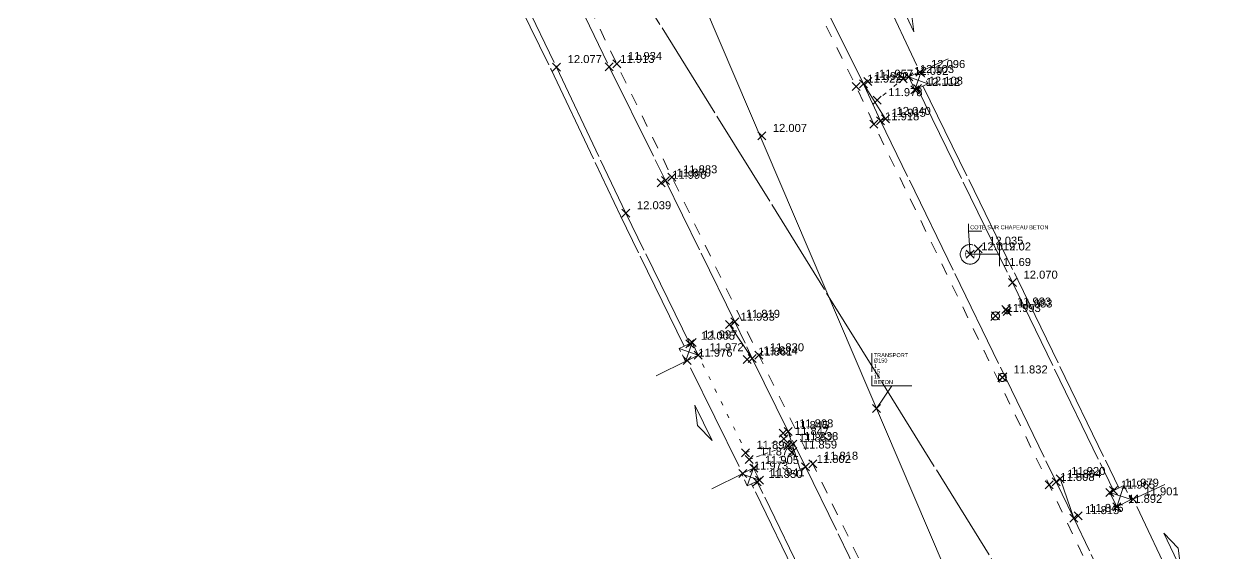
# Model space of a CAD drawing. Header units: metres. Extents: x 1224602 to 1224842, y 7187490 to 7187733.
# Drawn here: x 1224808.73 to 1224838.6, y 7187652.39 to 7187665.61 of the extents above; entities that cross this region are included whole.
import ezdxf
from ezdxf.enums import TextEntityAlignment as Align

# ---------------------------------------------------------------- set-up
doc = ezdxf.new("R2010")
doc.units = ezdxf.units.M
doc.header["$PDMODE"] = 3
doc.header["$PDSIZE"] = 0.1
for name, pattern in [('LL_0822', [2.5, 2.5, 0]), ('LL_0824', [0.35, 0.1, -0.25]), ('LL_0827', [0.2, 0.1, -0.1]), ('LL_0829', [0.6, 0.3, -0.3]), ('SL_1146', [2.5, 2.5, 0]), ('Socle_Continu', [2.5, 2.5, 0]), ('YL_2901', [2.5, 2.5, 0])]:
    doc.linetypes.add(name, pattern=pattern)
for name, color, linetype, lineweight in [('CLOTU_SCS', 212, 'Socle_Continu', 13), ('EAUPO_SCS', 140, 'Socle_Continu', 13), ('INDET_SCS', 7, 'Socle_Continu', 13), ('SIGTA_SCI', 7, 'Socle_Continu', 13), ('SIGTO_SCI', 255, 'Socle_Continu', 13), ('VOIRI_SCS', 7, 'Socle_Continu', 13)]:
    doc.layers.add(name, color=color, linetype=linetype, lineweight=lineweight)
for name, color, linetype, lineweight, true_color in [('EAUUS_PSI', 7, 'Socle_Continu', 13, 0x7f3f00), ('EAUUS_SCI', 7, 'Socle_Continu', 13, 0x7f3f00), ('EAUUS_SCS', 7, 'Socle_Continu', 13, 0x7f3f00), ('EAUUS_SCT', 7, 'Socle_Continu', 13, 0x7f3f00), ('SIGTS_PSS', 7, 'Socle_Continu', 13, 0x9966cc)]:
    doc.layers.add(name, color=color, linetype=linetype, lineweight=lineweight, true_color=true_color)
doc.styles.add('Reseaux', font='arial.ttf')
doc.styles.get("Standard").update_dxf_attribs({"font": 'arial.ttf'})
doc.linetypes.add('CL_0181', pattern='A,3,-0.15,0.4,-0.381,["eu",Standard,S=0.254,R=0,X=-0.2,Y=-0.1],-0.381,0.4,-0.15', length=4.862)

# ---------------------------------------------------------------- blocks, each defined once
blk = doc.blocks.new('YP_1521')
at = {"layer": 'SIGTO_SCI', "color": 7, "linetype": 'Socle_Continu'}
blk.add_point((0, 0), dxfattribs=at)
at = {"layer": 'SIGTA_SCI', "linetype": 'Socle_Continu'}
blk.add_attdef('ALT', (0.278, 0.099), '', height=0.2, dxfattribs=at)
at = {"layer": 'SIGTA_SCI', "linetype": 'Socle_Continu', "flags": 9}
blk.add_attdef('CALQUE_ALT', (1.69, -1.18), '', height=0.2, dxfattribs=at)
at = {"layer": 'SIGTO_SCI', "linetype": 'Socle_Continu', "flags": 9}
for tag, p in [('ID', (1.69, 0.105)), ('NATURE', (1.69, -0.216)), ('FAMILLE', (1.69, -0.538)), ('CALQUE', (1.69, -0.859)), ('PCRS', (1.69, -1.823))]:
    blk.add_attdef(tag, p, '', height=0.2, dxfattribs=at)
blk = doc.blocks.new('LP_0842')
at = {"layer": 'VOIRI_SCS', "linetype": 'Socle_Continu', "flags": 128}
blk.add_lwpolyline([(1, 0), (1, 0.5), (0, 0)], dxfattribs=at)
at = {"layer": 'VOIRI_SCS', "linetype": 'Socle_Continu', "flags": 9}
for tag, p in [('ID', (1.488, 0.614)), ('NATURE', (1.488, 0.292)), ('FAMILLE', (1.488, -0.029)), ('CALQUE', (1.488, -0.35)), ('PCRS', (1.488, -0.672))]:
    blk.add_attdef(tag, p, '', height=0.2, dxfattribs=at)
blk = doc.blocks.new('CP_0162')
at = {"layer": 'EAUUS_SCS', "linetype": 'Socle_Continu', "const_width": 0.025, "flags": 128}
for points in [[(-0.063, -0.111), (-0.174, -0.111, -0.405328), (-0.241, -0.045), (-0.241, 0.067, -0.999132), (-0.063, 0.067), (-0.063, 0.022), (-0.218, 0.022)], [(0.048, 0.155), (0.048, -0.034, 0.410802), (0.125, -0.111), (0.225, -0.111), (0.225, 0.155)]]:
    blk.add_lwpolyline(points, format="xyb", dxfattribs=at)
at = {"layer": 'EAUUS_SCS', "linetype": 'Socle_Continu'}
blk.add_circle((0, 0), 0.5, dxfattribs=at)
at = {"layer": 'EAUUS_SCS', "linetype": 'Socle_Continu', "flags": 9}
for tag, p in [('ID', (0.918, 0.522)), ('NATURE', (0.918, 0.2)), ('FAMILLE', (0.918, -0.121)), ('CALQUE', (0.918, -0.442)), ('PCRS', (0.918, -0.763))]:
    blk.add_attdef(tag, p, '', height=0.2, dxfattribs=at)
blk = doc.blocks.new('AP_0001')
at = {"layer": 'EAUPO_SCS', "linetype": 'Socle_Continu'}
blk.add_line((0.113, 0.113), (-0.113, -0.113), dxfattribs=at)
blk.add_circle((0, 0), 0.1, dxfattribs=at)
at = {"layer": 'EAUPO_SCS', "linetype": 'Socle_Continu', "flags": 9}
for tag, p in [('ID', (0.809, 0.507)), ('NATURE', (0.809, 0.186)), ('FAMILLE', (0.809, -0.135)), ('CALQUE', (0.809, -0.456)), ('PCRS', (0.809, -0.778))]:
    blk.add_attdef(tag, p, '', height=0.2, dxfattribs=at)
blk = doc.blocks.new('LP_0841')
at = {"layer": 'VOIRI_SCS', "linetype": 'Socle_Continu', "flags": 128}
blk.add_lwpolyline([(0, 0), (0, 0.5), (1, 0)], dxfattribs=at)
at = {"layer": 'VOIRI_SCS', "linetype": 'Socle_Continu', "flags": 9}
for tag, p in [('ID', (1.428, 0.548)), ('NATURE', (1.428, 0.227)), ('FAMILLE', (1.428, -0.095)), ('CALQUE', (1.428, -0.416)), ('PCRS', (1.428, -0.737))]:
    blk.add_attdef(tag, p, '', height=0.2, dxfattribs=at)
blk = doc.blocks.new('SP_1162')
at = {"layer": 'CLOTU_SCS', "linetype": 'Socle_Continu'}
for p, q in [((0, 0), (1, 1)), ((0, 1), (1, 0))]:
    blk.add_line(p, q, dxfattribs=at)
at = {"layer": 'CLOTU_SCS', "linetype": 'Socle_Continu', "flags": 128}
blk.add_lwpolyline([(1, 0), (0, 0), (0, 1), (1, 1)], close=True, dxfattribs=at)
at = {"layer": 'CLOTU_SCS', "linetype": 'Socle_Continu', "flags": 9}
for tag, p in [('NATURE', (1.089, -0.022)), ('ID', (1.089, 0.299)), ('CALQUE', (1.089, -0.665)), ('FAMILLE', (1.089, -0.344)), ('PCRS', (1.089, -0.986))]:
    blk.add_attdef(tag, p, '', height=0.2, dxfattribs=at)
blk = doc.blocks.new('SP_1161')
at = {"layer": 'CLOTU_SCS', "linetype": 'Socle_Continu'}
for p, q in [((0, 0), (0, 0.2745)), ((1, 0.2745), (1, 0)), ((0.5, 0.1545), (0.3438, 0.103)), ((0.3438, 0.103), (0.6563, 0.103)), ((0.6563, 0.103), (0.5, 0.1545)), ((0.0625, 0), (0.9375, 0))]:
    blk.add_line(p, q, dxfattribs=at)
at = {"layer": 'CLOTU_SCS', "linetype": 'Socle_Continu', "flags": 9}
for tag, p in [('ID', (1.3598, 0.3853)), ('NATURE', (1.3598, 0.0641)), ('FAMILLE', (1.3598, -0.2572)), ('CALQUE', (1.3598, -0.5785)), ('PCRS', (1.3598, -0.8998))]:
    blk.add_attdef(tag, p, '', height=0.2, dxfattribs=at)
blk = doc.blocks.new('KP_0761')
at = {"layer": 'INDET_SCS', "linetype": 'Socle_Continu', "flags": 128}
blk.add_lwpolyline([(-0.06, 0.08, -1), (0.06, 0.08, -0.209077), (0.03, 0, 0.201083), (0, -0.07), (0, -0.11)], format="xyb", dxfattribs=at)
at = {"layer": 'INDET_SCS', "linetype": 'Socle_Continu'}
blk.add_lwpolyline([(-0.01, -0.14, 0.098491), (-0.01, -0.14, 0.098491), (-0.01, -0.14, 0.098491), (-0.01, -0.14, 0.098491), (-0.01, -0.15, 0.098491), (0, -0.15, 0.098491), (0, -0.15, 0.098491), (0, -0.15, 0.098491), (0.01, -0.15, 0.098491), (0.01, -0.14, 0.098491), (0.01, -0.14, 0.098491), (0.01, -0.14, 0.098491), (0.01, -0.14, 0.098491), (0, -0.13, 0.098491), (0, -0.13, 0.098491), (0, -0.13, 0.098491)], format="xyb", close=True, dxfattribs=at)
blk.add_lwpolyline([(-0.01, -0.14, 0.098491), (-0.01, -0.14, 0.098491), (-0.01, -0.14, 0.098491), (-0.01, -0.14, 0.098491), (-0.01, -0.15, 0.098491), (0, -0.15, 0.098491), (0, -0.15, 0.098491), (0, -0.15, 0.098491), (0.01, -0.15, 0.098491), (0.01, -0.14, 0.098491), (0.01, -0.14, 0.098491), (0.01, -0.14, 0.098491), (0.01, -0.14, 0.098491), (0, -0.13, 0.098491), (0, -0.13, 0.098491), (0, -0.13, 0.098491)], format="xyb", close=True, dxfattribs=at)
blk.add_circle((0, 0), 0.3, dxfattribs=at)
at = {"layer": 'INDET_SCS', "linetype": 'Socle_Continu', "flags": 9}
for tag, p in [('ID', (0.75, 0.6)), ('NATURE', (0.75, 0.28)), ('FAMILLE', (0.75, -0.04)), ('CALQUE', (0.75, -0.36)), ('PCRS', (0.75, -0.68))]:
    blk.add_attdef(tag, p, '', height=0.2, dxfattribs=at)
blk = doc.blocks.new('*U96')
at = {"layer": 'EAUUS_SCI', "linetype": 'Socle_Continu'}
blk.add_line((0.769, 1.141), (0, 0), dxfattribs=at)
at = {"layer": 'EAUUS_SCI', "linetype": 'Socle_Continu', "flags": 128}
blk.add_lwpolyline([(1.769, 1.141), (-0.231, 1.141), (-0.231, 2.779)], dxfattribs=at)
at = {"layer": 'EAUUS_SCI', "linetype": 'Socle_Continu'}
blk.add_point((0, 0), dxfattribs=at)
for tag, p in [('TYPE', (-0.142, 2.574)), ('DIAM', (-0.142, 2.304)), ('NBR', (-0.142, 2.026)), ('LARG', (-0.142, 1.76)), ('HAUT', (-0.142, 1.494)), ('MATER', (-0.142, 1.228))]:
    blk.add_attdef(tag, p, '', height=0.2, dxfattribs=at)
at = {"layer": 'EAUUS_SCI', "linetype": 'Socle_Continu', "flags": 9}
for tag, p in [('NATURE', (2.47, 1.097)), ('ID', (2.47, 1.418)), ('CALQUE', (2.47, 0.454)), ('FAMILLE', (2.47, 0.776))]:
    blk.add_attdef(tag, p, '', height=0.2, dxfattribs=at)
blk = doc.blocks.new('*U100')
at = {"layer": 'EAUUS_SCI', "linetype": 'Socle_Continu'}
blk.add_line((-0.082, 1.164), (0, 0), dxfattribs=at)
at = {"layer": 'EAUUS_SCI', "linetype": 'Socle_Continu', "flags": 128}
blk.add_lwpolyline([(0.591, 1.164), (-0.082, 1.164), (-0.082, 1.521)], dxfattribs=at)
at = {"layer": 'EAUUS_SCI', "linetype": 'Socle_Continu'}
blk.add_point((0, 0), dxfattribs=at)
blk.add_attdef('TXT', (0.006, 1.251), '', height=0.2, dxfattribs=at)
at = {"layer": 'EAUUS_SCI', "linetype": 'Socle_Continu', "flags": 9}
for tag, p in [('NATURE', (1.967, -0.177)), ('ID', (1.967, 0.144)), ('FAMILLE', (1.967, -0.499)), ('CALQUE', (1.967, -0.82)), ('PCRS', (1.967, -1.141))]:
    blk.add_attdef(tag, p, '', height=0.2, dxfattribs=at)
blk = doc.blocks.new('CP_2101')
at = {"layer": 'EAUUS_PSI', "linetype": 'Socle_Continu'}
blk.add_line((0.733, 0), (0, 0), dxfattribs=at)
at = {"layer": 'EAUUS_PSI', "linetype": 'Socle_Continu', "flags": 128}
blk.add_lwpolyline([(0.733, -0.3), (0.733, 0.3)], dxfattribs=at)
at = {"layer": 'EAUUS_PSI', "linetype": 'Socle_Continu'}
blk.add_point((0, 0), dxfattribs=at)
at = {"layer": 'EAUUS_PSI', "linetype": 'Socle_Continu', "style": 'Reseaux', "flags": 9}
for tag, p in [('ID', (2.525, 0.541)), ('NATURE', (2.525, 0.22))]:
    blk.add_attdef(tag, p, '', height=0.2, dxfattribs=at)
at = {"layer": 'EAUUS_PSI', "linetype": 'Socle_Continu'}
for tag, p in [('TAMPON', (0.824, 0.196)), ('RADIER', (0.824, -0.192))]:
    blk.add_attdef(tag, text='', height=0.2, dxfattribs=at).set_placement(p, align=Align.MIDDLE_LEFT)
at = {"layer": 'EAUUS_PSI', "linetype": 'Socle_Continu', "flags": 9}
for tag, p in [('FAMILLE', (2.525, -0.101)), ('CALQUE', (2.525, -0.423))]:
    blk.add_attdef(tag, p, '', height=0.2, dxfattribs=at)

msp = doc.modelspace()

# ---------------------------------------------------------------- linework, layer by layer
at = {"layer": 'CLOTU_SCS', "linetype": 'SL_1146', "flags": 128}
for points in [[(1224825.233, 7187657.556), (1224823.637, 7187660.812), (1224821.906, 7187664.463), (1224821.152, 7187666.006)], [(1224825.37, 7187657.618), (1224823.773, 7187660.877), (1224822.041, 7187664.528), (1224821.286, 7187666.074)], [(1224831.065, 7187663.989), (1224833.435, 7187659.143), (1224835.962, 7187653.949)], [(1224831.199, 7187664.055), (1224833.57, 7187659.209), (1224836.097, 7187654.014)], [(1224811.158, 7187614.11), (1224811.17, 7187614.117), (1224812.197, 7187614.709), (1224813.216, 7187615.311), (1224813.495, 7187615.48), (1224814.222, 7187615.932), (1224815.219, 7187616.571), (1224816.624, 7187617.493), (1224816.896, 7187617.675), (1224817.718, 7187618.249), (1224818.117, 7187618.547), (1224818.505, 7187618.857), (1224819.447, 7187619.681), (1224820.294, 7187620.433), (1224821.763, 7187621.758), (1224822.486, 7187622.431), (1224823.145, 7187623.065), (1224823.197, 7187623.115), (1224823.897, 7187623.812), (1224824.584, 7187624.521), (1224825.257, 7187625.243), (1224825.918, 7187625.978), (1224826.523, 7187626.678), (1224827.109, 7187627.393), (1224827.67, 7187628.127), (1224827.938, 7187628.501), (1224828.025, 7187628.628), (1224828.196, 7187628.881), (1224828.446, 7187629.268), (1224828.687, 7187629.661), (1224828.919, 7187630.06), (1224829.141, 7187630.464), (1224829.355, 7187630.873), (1224829.56, 7187631.286), (1224829.946, 7187632.128), (1224830.138, 7187632.587), (1224830.319, 7187633.05), (1224830.49, 7187633.517), (1224830.648, 7187633.988), (1224830.792, 7187634.463), (1224830.923, 7187634.941), (1224831.04, 7187635.422), (1224831.144, 7187635.922), (1224831.226, 7187636.394), (1224831.295, 7187636.884), (1224831.351, 7187637.376), (1224831.393, 7187637.871), (1224831.423, 7187638.367), (1224831.44, 7187638.864), (1224831.447, 7187639.362), (1224831.444, 7187639.859), (1224831.422, 7187640.611), (1224831.38, 7187641.362), (1224831.319, 7187642.111), (1224831.239, 7187642.859), (1224831.175, 7187643.367), (1224831.142, 7187643.605), (1224831.025, 7187644.348), (1224830.879, 7187645.084), (1224830.793, 7187645.447), (1224830.696, 7187645.806), (1224830.554, 7187646.275), (1224830.396, 7187646.74), (1224830.056, 7187647.662), (1224826.914, 7187654.116)], [(1224811.233, 7187613.98), (1224811.245, 7187613.987), (1224812.272, 7187614.579), (1224813.293, 7187615.182), (1224813.574, 7187615.353), (1224814.302, 7187615.805), (1224815.301, 7187616.445), (1224816.707, 7187617.368), (1224816.981, 7187617.551), (1224817.806, 7187618.127), (1224818.209, 7187618.428), (1224818.602, 7187618.742), (1224819.546, 7187619.569), (1224820.394, 7187620.321), (1224821.865, 7187621.647), (1224822.589, 7187622.322), (1224823.25, 7187622.957), (1224823.302, 7187623.009), (1224824.004, 7187623.707), (1224824.692, 7187624.418), (1224825.368, 7187625.142), (1224826.03, 7187625.878), (1224826.638, 7187626.582), (1224827.227, 7187627.3), (1224827.79, 7187628.038), (1224828.06, 7187628.415), (1224828.149, 7187628.543), (1224828.321, 7187628.799), (1224828.573, 7187629.189), (1224828.816, 7187629.584), (1224829.049, 7187629.986), (1224829.274, 7187630.393), (1224829.489, 7187630.805), (1224829.696, 7187631.222), (1224830.083, 7187632.068), (1224830.277, 7187632.531), (1224830.46, 7187632.997), (1224830.631, 7187633.468), (1224830.79, 7187633.943), (1224830.936, 7187634.421), (1224831.068, 7187634.903), (1224831.186, 7187635.389), (1224831.291, 7187635.894), (1224831.374, 7187636.37), (1224831.444, 7187636.865), (1224831.5, 7187637.362), (1224831.543, 7187637.86), (1224831.572, 7187638.36), (1224831.59, 7187638.86), (1224831.597, 7187639.361), (1224831.594, 7187639.862), (1224831.572, 7187640.618), (1224831.53, 7187641.372), (1224831.468, 7187642.125), (1224831.388, 7187642.876), (1224831.324, 7187643.387), (1224831.291, 7187643.627), (1224831.172, 7187644.374), (1224831.025, 7187645.116), (1224830.938, 7187645.483), (1224830.841, 7187645.848), (1224830.696, 7187646.321), (1224830.537, 7187646.79), (1224830.194, 7187647.721), (1224827.049, 7187654.18)]]:
    msp.add_lwpolyline(points, dxfattribs=at)
at = {"layer": 'EAUUS_SCT', "linetype": 'CL_0181', "flags": 128}
msp.add_lwpolyline([(1224822.755, 7187673.045), (1224837.324, 7187638.945)], dxfattribs=at)
at = {"layer": 'SIGTS_PSS', "linetype": 'YL_2901', "flags": 128}
msp.add_lwpolyline([(1224718.643, 7187594.665), (1224724.194, 7187641.786), (1224743.464, 7187686.347), (1224774.759, 7187705.496), (1224807.6, 7187693.028), (1224838.124, 7187643.847), (1224818.746, 7187610.542), (1224772.174, 7187599.12)], close=True, dxfattribs=at)
at = {"layer": 'VOIRI_SCS', "linetype": 'LL_0822', "flags": 128}
for points in [[(1224765.756, 7187604.088), (1224760.753, 7187603.568), (1224760.261, 7187603.519), (1224753.736, 7187602.864), (1224749.646, 7187602.456), (1224746.617, 7187602.155), (1224740.935, 7187601.591), (1224738.063, 7187601.312), (1224737.046, 7187601.286), (1224736.029, 7187601.284), (1224735.519, 7187601.299), (1224735.009, 7187601.328), (1224734.5, 7187601.373), (1224733.992, 7187601.434), (1224733.486, 7187601.513), (1224732.984, 7187601.609), (1224732.485, 7187601.723), (1224731.992, 7187601.856), (1224731.497, 7187602.009), (1224731.007, 7187602.178), (1224730.521, 7187602.36), (1224730.04, 7187602.556), (1224729.565, 7187602.767), (1224729.097, 7187602.992), (1224728.637, 7187603.232), (1224728.186, 7187603.489), (1224727.652, 7187603.823), (1224727.134, 7187604.18), (1224726.631, 7187604.56), (1224726.145, 7187604.961), (1224725.676, 7187605.381), (1224725.226, 7187605.821), (1224724.794, 7187606.279), (1224724.382, 7187606.754), (1224724.063, 7187607.152), (1224723.757, 7187607.561), (1224723.463, 7187607.979), (1224723.183, 7187608.406), (1224722.916, 7187608.842), (1224722.663, 7187609.286), (1224722.425, 7187609.739), (1224722.203, 7187610.199), (1224722.035, 7187610.577), (1224721.878, 7187610.959), (1224721.731, 7187611.346), (1224721.595, 7187611.737), (1224721.469, 7187612.131), (1224721.354, 7187612.529), (1224721.249, 7187612.93), (1224721.155, 7187613.333), (1224721.071, 7187613.739), (1224720.997, 7187614.146), (1224720.934, 7187614.556), (1224720.882, 7187614.967), (1224720.842, 7187615.379), (1224720.814, 7187615.791), (1224720.798, 7187616.205), (1224720.794, 7187616.618), (1224720.817, 7187617.333), (1224720.876, 7187618.046), (1224720.97, 7187618.755), (1224721.097, 7187619.459), (1224721.256, 7187620.156), (1224721.443, 7187620.845), (1224721.656, 7187621.527), (1224721.892, 7187622.201), (1224722.242, 7187623.106), (1224722.611, 7187624.003), (1224723.962, 7187627.17), (1224724.393, 7187628.153), (1224727.055, 7187634.359), (1224730.809, 7187643.029), (1224731.312, 7187644.19), (1224731.69, 7187645.009), (1224732.487, 7187646.877), (1224732.887, 7187647.833), (1224734.074, 7187650.571), (1224734.978, 7187652.717), (1224735.302, 7187653.413), (1224735.711, 7187654.302), (1224736.233, 7187655.516), (1224736.644, 7187656.479), (1224737.872, 7187659.325), (1224738.555, 7187660.943), (1224738.975, 7187661.854), (1224739.77, 7187663.709), (1224740.175, 7187664.642), (1224743.342, 7187671.957), (1224744.161, 7187673.942), (1224744.471, 7187674.59), (1224745.44, 7187676.888), (1224745.87, 7187677.87), (1224748.547, 7187684.085), (1224750.938, 7187689.568), (1224751.235, 7187690.257), (1224751.547, 7187690.936), (1224751.713, 7187691.27), (1224751.887, 7187691.598), (1224752.073, 7187691.919), (1224752.27, 7187692.232), (1224752.481, 7187692.537), (1224752.704, 7187692.834), (1224752.937, 7187693.125), (1224753.179, 7187693.409), (1224753.686, 7187693.96), (1224754.213, 7187694.495), (1224754.825, 7187695.082), (1224755.139, 7187695.366), (1224755.458, 7187695.641), (1224755.785, 7187695.905), (1224756.121, 7187696.157), (1224756.466, 7187696.395), (1224756.821, 7187696.618), (1224757.187, 7187696.825), (1224757.562, 7187697.016), (1224757.945, 7187697.193), (1224758.335, 7187697.355), (1224758.732, 7187697.503), (1224759.134, 7187697.638), (1224759.54, 7187697.76), (1224759.95, 7187697.87), (1224760.391, 7187697.974), (1224760.833, 7187698.065), (1224761.278, 7187698.141), (1224761.724, 7187698.204), (1224762.172, 7187698.251), (1224762.621, 7187698.284), (1224763.07, 7187698.301), (1224763.52, 7187698.303), (1224763.969, 7187698.289), (1224764.418, 7187698.258), (1224764.865, 7187698.212), (1224765.311, 7187698.149), (1224765.754, 7187698.071), (1224766.194, 7187697.978), (1224766.631, 7187697.869), (1224767.063, 7187697.746), (1224768.022, 7187697.426), (1224773.664, 7187695.365), (1224774.65, 7187694.999), (1224776.541, 7187694.297), (1224779.551, 7187693.215), (1224781.452, 7187692.517), (1224782.409, 7187692.163), (1224789.02, 7187689.748), (1224794.812, 7187687.649), (1224796.715, 7187686.936), (1224798.63, 7187686.235), (1224799.594, 7187685.906), (1224800.392, 7187685.602), (1224801.043, 7187685.358), (1224803.602, 7187684.417), (1224803.974, 7187684.275), (1224804.587, 7187684.058), (1224805.769, 7187683.62), (1224806.716, 7187683.256), (1224807.657, 7187682.876), (1224808.591, 7187682.475), (1224809.514, 7187682.049), (1224810.425, 7187681.594), (1224810.873, 7187681.354), (1224811.317, 7187681.104), (1224811.754, 7187680.844), (1224812.183, 7187680.573), (1224812.604, 7187680.289), (1224813.017, 7187679.994), (1224813.369, 7187679.725), (1224813.713, 7187679.446), (1224814.05, 7187679.159), (1224814.381, 7187678.864), (1224815.024, 7187678.251), (1224815.642, 7187677.613), (1224816.239, 7187676.956), (1224816.815, 7187676.282), (1224817.369, 7187675.59), (1224817.897, 7187674.879), (1224818.235, 7187674.394), (1224818.558, 7187673.899), (1224818.865, 7187673.395), (1224819.16, 7187672.883), (1224819.488, 7187672.293), (1224819.967, 7187671.428), (1224820.285, 7187670.855), (1224821.615, 7187668.148), (1224823.356, 7187664.533), (1224824.765, 7187661.692), (1224826.493, 7187658.166), (1224826.933, 7187657.251), (1224827.826, 7187655.428), (1224828.265, 7187654.541), (1224830.023, 7187650.926), (1224830.695, 7187649.575), (1224831.02, 7187648.894), (1224831.329, 7187648.204), (1224831.622, 7187647.498), (1224831.888, 7187646.782), (1224832.12, 7187646.056), (1224832.222, 7187645.689), (1224832.313, 7187645.319), (1224832.392, 7187644.947), (1224832.461, 7187644.572), (1224832.571, 7187643.818), (1224832.654, 7187643.059), (1224832.718, 7187642.298), (1224832.774, 7187641.498), (1224832.817, 7187640.698), (1224832.843, 7187639.897), (1224832.85, 7187639.256), (1224832.849, 7187639.095), (1224832.831, 7187638.292), (1224832.784, 7187637.491), (1224832.702, 7187636.693), (1224832.647, 7187636.296), (1224832.58, 7187635.901), (1224832.498, 7187635.484), (1224832.404, 7187635.07), (1224832.186, 7187634.248), (1224831.932, 7187633.433), (1224831.652, 7187632.626), (1224831.532, 7187632.297), (1224831.354, 7187631.826), (1224831.034, 7187631.034), (1224830.683, 7187630.259), (1224830.494, 7187629.878), (1224830.292, 7187629.504), (1224829.941, 7187628.912), (1224829.563, 7187628.335), (1224829.163, 7187627.771), (1224828.749, 7187627.217), (1224828.586, 7187627.004), (1224827.897, 7187626.129), (1224827.459, 7187625.596), (1224827.012, 7187625.072), (1224826.463, 7187624.456), (1224825.9, 7187623.852), (1224825.327, 7187623.257), (1224824.746, 7187622.67), (1224824.554, 7187622.48), (1224823.566, 7187621.515), (1224822.372, 7187620.376), (1224821.202, 7187619.29), (1224820.605, 7187618.762), (1224820.096, 7187618.333), (1224819.995, 7187618.25), (1224819.369, 7187617.756), (1224818.732, 7187617.277), (1224817.439, 7187616.343)], [(1224828.584, 7187666.38), (1224829.709, 7187664.106), (1224830.139, 7187663.188), (1224834.525, 7187654.17), (1224834.972, 7187653.262), (1224836.319, 7187650.413), (1224836.63, 7187649.744), (1224836.988, 7187648.777), (1224837.294, 7187647.812), (1224837.46, 7187647.17)]]:
    msp.add_lwpolyline(points, dxfattribs=at)
at = {"layer": 'VOIRI_SCS', "linetype": 'LL_0829', "flags": 128}
msp.add_lwpolyline([(1224724.034, 7187627.945), (1224724.202, 7187628.224), (1224726.87, 7187634.426), (1224730.625, 7187643.104), (1224731.102, 7187644.194), (1224732.308, 7187646.951), (1224733.907, 7187650.659), (1224734.709, 7187652.528), (1224735.526, 7187654.382), (1224736.479, 7187656.545), (1224737.677, 7187659.395), (1224738.379, 7187661.013), (1224739.599, 7187663.79), (1224739.988, 7187664.723), (1224743.133, 7187672.052), (1224744, 7187673.998), (1224744.29, 7187674.651), (1224745.698, 7187677.941), (1224748.364, 7187684.148), (1224750.773, 7187689.646), (1224751.073, 7187690.345), (1224751.387, 7187691.034), (1224751.554, 7187691.372), (1224751.731, 7187691.704), (1224751.919, 7187692.029), (1224752.12, 7187692.345), (1224752.335, 7187692.653), (1224752.562, 7187692.953), (1224752.799, 7187693.246), (1224753.045, 7187693.533), (1224753.561, 7187694.09), (1224754.095, 7187694.632), (1224754.713, 7187695.229), (1224755.028, 7187695.519), (1224755.35, 7187695.799), (1224755.679, 7187696.069), (1224756.017, 7187696.327), (1224756.365, 7187696.569), (1224756.724, 7187696.796), (1224757.093, 7187697.006), (1224757.473, 7187697.2), (1224757.861, 7187697.378), (1224758.257, 7187697.541), (1224758.659, 7187697.69), (1224759.067, 7187697.825), (1224759.479, 7187697.947), (1224759.895, 7187698.056), (1224760.344, 7187698.16), (1224760.795, 7187698.25), (1224761.249, 7187698.326), (1224761.703, 7187698.388), (1224762.16, 7187698.435), (1224762.617, 7187698.467), (1224763.075, 7187698.484), (1224763.533, 7187698.485), (1224763.991, 7187698.472), (1224764.449, 7187698.443), (1224764.906, 7187698.398), (1224765.361, 7187698.337), (1224765.813, 7187698.26), (1224766.262, 7187698.166), (1224766.707, 7187698.055), (1224767.146, 7187697.927), (1224768.078, 7187697.607), (1224773.728, 7187695.548), (1224776.608, 7187694.496), (1224779.623, 7187693.399), (1224782.465, 7187692.323), (1224789.073, 7187689.945), (1224794.902, 7187687.818), (1224796.778, 7187687.116), (1224799.656, 7187686.091), (1224801.113, 7187685.539), (1224803.978, 7187684.486), (1224804.92, 7187684.146), (1224805.867, 7187683.795), (1224806.817, 7187683.428), (1224807.761, 7187683.045), (1224808.696, 7187682.64), (1224809.623, 7187682.212), (1224810.537, 7187681.754), (1224810.987, 7187681.513), (1224811.432, 7187681.262), (1224811.871, 7187681), (1224812.301, 7187680.728), (1224812.723, 7187680.443), (1224813.136, 7187680.145), (1224813.539, 7187679.833), (1224813.932, 7187679.508), (1224814.315, 7187679.171), (1224814.69, 7187678.824), (1224815.057, 7187678.468), (1224815.417, 7187678.104), (1224816.117, 7187677.355), (1224816.794, 7187676.586), (1224817.123, 7187676.194), (1224817.443, 7187675.795), (1224817.754, 7187675.39), (1224818.055, 7187674.978), (1224818.345, 7187674.559), (1224818.623, 7187674.131), (1224819.017, 7187673.479), (1224819.394, 7187672.817), (1224820.126, 7187671.479), (1224820.426, 7187670.919), (1224821.79, 7187668.228), (1224823.547, 7187664.606), (1224824.926, 7187661.775), (1224827.094, 7187657.329), (1224828.446, 7187654.62), (1224830.201, 7187651.007), (1224830.875, 7187649.632), (1224831.199, 7187648.938), (1224831.507, 7187648.236), (1224831.793, 7187647.527), (1224832.054, 7187646.808), (1224832.284, 7187646.08), (1224832.474, 7187645.355), (1224832.477, 7187645.342), (1224832.632, 7187644.595), (1224832.753, 7187643.841), (1224832.845, 7187643.082), (1224832.915, 7187642.321), (1224832.972, 7187641.513), (1224833.01, 7187640.704), (1224833.031, 7187639.894), (1224833.035, 7187639.269), (1224833.034, 7187639.083), (1224833.018, 7187638.271), (1224832.975, 7187637.46), (1224832.897, 7187636.653), (1224832.844, 7187636.252), (1224832.779, 7187635.853), (1224832.697, 7187635.433), (1224832.602, 7187635.015), (1224832.496, 7187634.6), (1224832.38, 7187634.187), (1224832.122, 7187633.367), (1224831.837, 7187632.554), (1224831.718, 7187632.233), (1224831.533, 7187631.748), (1224831.21, 7187630.951), (1224831.038, 7187630.558), (1224830.856, 7187630.169), (1224830.665, 7187629.786), (1224830.462, 7187629.41), (1224830.105, 7187628.811), (1224829.722, 7187628.228), (1224829.318, 7187627.657), (1224828.9, 7187627.096), (1224828.737, 7187626.882), (1224828.042, 7187625.992), (1224827.603, 7187625.45), (1224827.153, 7187624.918), (1224826.605, 7187624.3), (1224826.043, 7187623.696), (1224825.468, 7187623.102), (1224824.884, 7187622.518), (1224824.691, 7187622.328), (1224823.697, 7187621.37), (1224822.496, 7187620.237), (1224821.31, 7187619.135), (1224820.705, 7187618.597), (1224820.214, 7187618.179), (1224820.087, 7187618.074), (1224819.454, 7187617.571), (1224818.806, 7187617.085), (1224818.148, 7187616.614), (1224817.481, 7187616.153), (1224816.674, 7187615.613), (1224815.86, 7187615.084), (1224815.04, 7187614.566), (1224814.356, 7187614.144), (1224814.214, 7187614.057), (1224813.382, 7187613.557), (1224812.546, 7187613.066), (1224810.857, 7187612.108), (1224809.731, 7187611.497), (1224809.162, 7187611.201), (1224808.589, 7187610.915), (1224808.011, 7187610.641), (1224807.427, 7187610.381), (1224807.186, 7187610.278), (1224806.836, 7187610.135), (1224806.241, 7187609.902), (1224805.528, 7187609.631), (1224804.812, 7187609.371), (1224804.309, 7187609.198), (1224804.091, 7187609.127), (1224803.364, 7187608.902), (1224802.631, 7187608.693), (1224801.895, 7187608.498), (1224800.414, 7187608.132), (1224798.436, 7187607.674), (1224797.443, 7187607.46), (1224796.449, 7187607.258), (1224795.451, 7187607.071), (1224794.45, 7187606.899), (1224793.447, 7187606.742), (1224792.441, 7187606.602), (1224790.953, 7187606.423), (1224789.463, 7187606.261), (1224783.421, 7187605.668), (1224780.396, 7187605.374), (1224779.544, 7187605.287), (1224769.822, 7187604.297), (1224765.881, 7187603.889), (1224760.59, 7187603.346), (1224760.558, 7187603.241), (1224760.498, 7187603.176)], dxfattribs=at)
msp.add_lwpolyline([(1224829.998, 7187686.754), (1224829.329, 7187685.889, 0.085546), (1224827.67, 7187683.348, 0.032872), (1224826.288, 7187679.465, 0.052007), (1224825.938, 7187677.454), (1224825.845, 7187676.093, 0.035288), (1224825.807, 7187675.08, 0.008804), (1224825.911, 7187673.024, 0.041117), (1224826.067, 7187671.994, 0.038606), (1224826.693, 7187670.038, 0.014144), (1224827.498, 7187668.211), (1224828.376, 7187666.362), (1224829.531, 7187664.042), (1224829.974, 7187663.098), (1224834.355, 7187654.09), (1224836.14, 7187650.337), (1224836.462, 7187649.664), (1224836.794, 7187648.739), (1224837.116, 7187647.768), (1224837.283, 7187647.092), (1224837.36, 7187646.797), (1224837.59, 7187645.559), (1224837.694, 7187644.939), (1224837.786, 7187644.317), (1224837.861, 7187643.694), (1224837.918, 7187643.068), (1224838.001, 7187641.812), (1224838.051, 7187640.947), (1224838.091, 7187639.44), (1224838.095, 7187638.686), (1224838.079, 7187637.933), (1224838.053, 7187637.411), (1224838.014, 7187636.89), (1224837.963, 7187636.37), (1224837.9, 7187635.851), (1224837.825, 7187635.333), (1224837.755, 7187634.917), (1224837.737, 7187634.818), (1224837.635, 7187634.305), (1224837.512, 7187633.798), (1224837.214, 7187632.822), (1224836.912, 7187631.867), (1224836.603, 7187630.904), (1224836.272, 7187629.949), (1224836, 7187629.242), (1224835.704, 7187628.544), (1224835.383, 7187627.857), (1224835.037, 7187627.184), (1224834.665, 7187626.524), (1224834.27, 7187625.878), (1224833.854, 7187625.244), (1224833.423, 7187624.621), (1224832.809, 7187623.782), (1224832.21, 7187623.013), (1224832.17, 7187622.962), (1224831.506, 7187622.162), (1224830.822, 7187621.379), (1224830.172, 7187620.666), (1224830.144, 7187620.635), (1224829.51, 7187619.964), (1224828.836, 7187619.273), (1224828.154, 7187618.59), (1224827.24, 7187617.701), (1224826.318, 7187616.822), (1224826.263, 7187616.77), (1224825.388, 7187615.95), (1224824.442, 7187615.094), (1224823.903, 7187614.627), (1224823.355, 7187614.17), (1224822.799, 7187613.722), (1224822.672, 7187613.622), (1224822.234, 7187613.284), (1224821.662, 7187612.857), (1224821.083, 7187612.44), (1224820.496, 7187612.033), (1224819.902, 7187611.637), (1224818.583, 7187610.786), (1224817.736, 7187610.234), (1224817.098, 7187609.834), (1224816.453, 7187609.444), (1224816.004, 7187609.179), (1224815.15, 7187608.687), (1224813.379, 7187607.702), (1224812.081, 7187606.994), (1224811.426, 7187606.65), (1224810.767, 7187606.315), (1224810.102, 7187605.991), (1224809.43, 7187605.68), (1224808.752, 7187605.385), (1224808.066, 7187605.11), (1224807.342, 7187604.845), (1224806.61, 7187604.6), (1224805.873, 7187604.37), (1224805.133, 7187604.152), (1224803.647, 7187603.737), (1224802.155, 7187603.346), (1224801.289, 7187603.13), (1224800.419, 7187602.929), (1224798.671, 7187602.56), (1224797.198, 7187602.259), (1224795.721, 7187601.972), (1224794.322, 7187601.721), (1224793.344, 7187601.573)], format="xyb", dxfattribs=at)
at = {"layer": 'VOIRI_SCS', "linetype": 'LL_0824', "flags": 128}
for points in [[(1224830.844, 7187664.281), (1224830.704, 7187664.235), (1224830.056, 7187663.702)], [(1224826.968, 7187654.512), (1224825.584, 7187657.331)], [(1224826.76, 7187654.893), (1224827.721, 7187655.238)], [(1224826.968, 7187654.512), (1224827.92, 7187654.9)]]:
    msp.add_lwpolyline(points, dxfattribs=at)
at = {"layer": 'VOIRI_SCS', "linetype": 'LL_0827', "flags": 128}
msp.add_lwpolyline([(1224826.853, 7187654.726), (1224827.823, 7187655.07), (1224827.949, 7187655.11)], dxfattribs=at)

# ---------------------------------------------------------------- block references
at = {"layer": 'CLOTU_SCS', "linetype": 'Socle_Continu'}
for p, xscale, yscale, rotation in [((1224829.913, 7187666.968), 2.834302496056984, 2.834302496056984, 295.2651357884518), ((1224826.696, 7187654.375), 3.143745963424276, 3.143745963424276, 116.2392042844964), ((1224836.456, 7187653.73), 3.168725866158258, 3.168725866158258, 295.3862924101066)]:
    msp.add_blockref('SP_1161', p, dxfattribs=dict(at, xscale=xscale, yscale=yscale, rotation=rotation))
at = {"layer": 'CLOTU_SCS', "color": 6, "linetype": 'Socle_Continu'}
for p, xscale, yscale, rotation in [((1224830.844, 7187664.281), 0.3559071183194228, 0.3559071183194228, 295.2756600235591), ((1224825.584, 7187657.331), 0.3559418862750441, 0.3559418862750441, 115.9608469285712), ((1224827.111, 7187654.209), 0.3351936990058566, 0.3351936990058566, 115.3889584943654), ((1224835.867, 7187653.898), 0.3975841036300309, 0.3975841036300309, 296.920225662556)]:
    msp.add_blockref('SP_1162', p, dxfattribs=dict(at, xscale=xscale, yscale=yscale, rotation=rotation))
at = {"layer": 'EAUPO_SCS', "linetype": 'Socle_Continu'}
for p in [(1224833.011, 7187658.311), (1224833.183, 7187656.775)]:
    msp.add_blockref('AP_0001', p, dxfattribs=at)
at = {"layer": 'EAUUS_PSI', "linetype": 'Socle_Continu'}
msp.add_blockref('CP_2101', (1224832.376, 7187659.85), dxfattribs=at).add_auto_attribs({'TAMPON': '12.02', 'RADIER': '11.69'})
at = {"layer": 'EAUUS_SCI', "linetype": 'Socle_Continu', "xscale": 0.5, "yscale": 0.5, "zscale": 0.5}
for name, p, values in [('*U100', (1224832.376, 7187659.85), {'TXT': 'COTE SUR CHAPEAU BETON'}), ('*U96', (1224830.04, 7187655.995), {'TYPE': 'TRANSPORT', 'DIAM': 'Ø150', 'NBR': '1', 'LARG': '15', 'HAUT': '15', 'MATER': 'BETON'})]:
    msp.add_blockref(name, p, dxfattribs=at).add_auto_attribs(values)
at = {"layer": 'EAUUS_SCS', "linetype": 'Socle_Continu', "xscale": 0.4901305647018843, "yscale": 0.4901305647018843}
msp.add_blockref('CP_0162', (1224832.376, 7187659.85), dxfattribs=at)
at = {"layer": 'INDET_SCS', "linetype": 'Socle_Continu', "xscale": 0.1935411732992114, "yscale": 0.1935411732992114, "zscale": 0.1935411732992114}
msp.add_blockref('KP_0761', (1224833.302, 7187658.423), dxfattribs=at)
at = {"layer": 'SIGTO_SCI', "linetype": 'Socle_Continu'}
ref = msp.add_blockref('YP_1521', (1224822.041, 7187664.528), dxfattribs=at)
ref.add_attrib('ALT', '12.077', (1224822.319, 7187664.627), dxfattribs={"layer": 'SIGTA_SCI', "linetype": 'Socle_Continu', "height": 0.2})
ref = msp.add_blockref('YP_1521', (1224823.356, 7187664.533), dxfattribs=at)
ref.add_attrib('ALT', '11.913', (1224823.634, 7187664.632), dxfattribs={"layer": 'SIGTA_SCI', "linetype": 'Socle_Continu', "height": 0.2})
ref = msp.add_blockref('YP_1521', (1224823.547, 7187664.606), dxfattribs=at)
ref.add_attrib('ALT', '11.934', (1224823.825, 7187664.705), dxfattribs={"layer": 'SIGTA_SCI', "linetype": 'Socle_Continu', "height": 0.2})
ref = msp.add_blockref('YP_1521', (1224830.704, 7187664.235), dxfattribs=at)
ref.add_attrib('ALT', '12.092', (1224830.982, 7187664.333), dxfattribs={"layer": 'SIGTA_SCI', "linetype": 'Socle_Continu', "height": 0.2})
ref = msp.add_blockref('YP_1521', (1224830.844, 7187664.281), dxfattribs=at)
ref.add_attrib('ALT', '12.103', (1224831.122, 7187664.379), dxfattribs={"layer": 'SIGTA_SCI', "linetype": 'Socle_Continu', "height": 0.2})
ref = msp.add_blockref('YP_1521', (1224831.123, 7187664.404), dxfattribs=at)
ref.add_attrib('ALT', '12.096', (1224831.401, 7187664.503), dxfattribs={"layer": 'SIGTA_SCI', "linetype": 'Socle_Continu', "height": 0.2})
ref = msp.add_blockref('YP_1521', (1224829.531, 7187664.042), dxfattribs=at)
ref.add_attrib('ALT', '11.922', (1224829.809, 7187664.14), dxfattribs={"layer": 'SIGTA_SCI', "linetype": 'Socle_Continu', "height": 0.2})
ref = msp.add_blockref('YP_1521', (1224829.709, 7187664.106), dxfattribs=at)
ref.add_attrib('ALT', '11.920', (1224829.987, 7187664.205), dxfattribs={"layer": 'SIGTA_SCI', "linetype": 'Socle_Continu', "height": 0.2})
ref = msp.add_blockref('YP_1521', (1224829.82, 7187664.163), dxfattribs=at)
ref.add_attrib('ALT', '11.957', (1224830.098, 7187664.262), dxfattribs={"layer": 'SIGTA_SCI', "linetype": 'Socle_Continu', "height": 0.2})
ref = msp.add_blockref('YP_1521', (1224830.996, 7187663.959), dxfattribs=at)
ref.add_attrib('ALT', '12.112', (1224831.274, 7187664.058), dxfattribs={"layer": 'SIGTA_SCI', "linetype": 'Socle_Continu', "height": 0.2})
ref = msp.add_blockref('YP_1521', (1224831.065, 7187663.989), dxfattribs=at)
ref.add_attrib('ALT', '12.108', (1224831.343, 7187664.088), dxfattribs={"layer": 'SIGTA_SCI', "linetype": 'Socle_Continu', "height": 0.2})
ref = msp.add_blockref('YP_1521', (1224830.056, 7187663.702), dxfattribs=at)
ref.add_attrib('ALT', '11.978', (1224830.334, 7187663.801), dxfattribs={"layer": 'SIGTA_SCI', "linetype": 'Socle_Continu', "height": 0.2})
ref = msp.add_blockref('YP_1521', (1224829.974, 7187663.098), dxfattribs=at)
ref.add_attrib('ALT', '11.918', (1224830.251, 7187663.197), dxfattribs={"layer": 'SIGTA_SCI', "linetype": 'Socle_Continu', "height": 0.2})
ref = msp.add_blockref('YP_1521', (1224830.139, 7187663.188), dxfattribs=at)
ref.add_attrib('ALT', '11.915', (1224830.417, 7187663.286), dxfattribs={"layer": 'SIGTA_SCI', "linetype": 'Socle_Continu', "height": 0.2})
ref = msp.add_blockref('YP_1521', (1224830.261, 7187663.233), dxfattribs=at)
ref.add_attrib('ALT', '12.040', (1224830.539, 7187663.332), dxfattribs={"layer": 'SIGTA_SCI', "linetype": 'Socle_Continu', "height": 0.2})
ref = msp.add_blockref('YP_1521', (1224827.169, 7187662.808), dxfattribs=at)
ref.add_attrib('ALT', '12.007', (1224827.447, 7187662.907), dxfattribs={"layer": 'SIGTA_SCI', "linetype": 'Socle_Continu', "height": 0.2})
ref = msp.add_blockref('YP_1521', (1224824.653, 7187661.638), dxfattribs=at)
ref.add_attrib('ALT', '11.996', (1224824.931, 7187661.737), dxfattribs={"layer": 'SIGTA_SCI', "linetype": 'Socle_Continu', "height": 0.2})
ref = msp.add_blockref('YP_1521', (1224824.765, 7187661.692), dxfattribs=at)
ref.add_attrib('ALT', '11.870', (1224825.043, 7187661.79), dxfattribs={"layer": 'SIGTA_SCI', "linetype": 'Socle_Continu', "height": 0.2})
ref = msp.add_blockref('YP_1521', (1224824.926, 7187661.775), dxfattribs=at)
ref.add_attrib('ALT', '11.883', (1224825.204, 7187661.874), dxfattribs={"layer": 'SIGTA_SCI', "linetype": 'Socle_Continu', "height": 0.2})
ref = msp.add_blockref('YP_1521', (1224823.773, 7187660.877), dxfattribs=at)
ref.add_attrib('ALT', '12.039', (1224824.051, 7187660.976), dxfattribs={"layer": 'SIGTA_SCI', "linetype": 'Socle_Continu', "height": 0.2})
ref = msp.add_blockref('YP_1521', (1224832.376, 7187659.85), dxfattribs=at)
ref.add_attrib('ALT', '12.019', (1224832.654, 7187659.949), dxfattribs={"layer": 'SIGTA_SCI', "linetype": 'Socle_Continu', "height": 0.2})
ref = msp.add_blockref('YP_1521', (1224832.577, 7187659.991), dxfattribs=at)
ref.add_attrib('ALT', '12.035', (1224832.855, 7187660.09), dxfattribs={"layer": 'SIGTA_SCI', "linetype": 'Socle_Continu', "height": 0.2})
ref = msp.add_blockref('YP_1521', (1224833.435, 7187659.143), dxfattribs=at)
ref.add_attrib('ALT', '12.070', (1224833.713, 7187659.242), dxfattribs={"layer": 'SIGTA_SCI', "linetype": 'Socle_Continu', "height": 0.2})
ref = msp.add_blockref('YP_1521', (1224833.011, 7187658.311), dxfattribs=at)
ref.add_attrib('ALT', '11.993', (1224833.289, 7187658.41), dxfattribs={"layer": 'SIGTA_SCI', "linetype": 'Socle_Continu', "height": 0.2})
ref = msp.add_blockref('YP_1521', (1224833.27, 7187658.471), dxfattribs=at)
ref.add_attrib('ALT', '11.983', (1224833.548, 7187658.57), dxfattribs={"layer": 'SIGTA_SCI', "linetype": 'Socle_Continu', "height": 0.2})
ref = msp.add_blockref('YP_1521', (1224833.302, 7187658.423), dxfattribs=at)
ref.add_attrib('ALT', '11.983', (1224833.58, 7187658.522), dxfattribs={"layer": 'SIGTA_SCI', "linetype": 'Socle_Continu', "height": 0.2})
ref = msp.add_blockref('YP_1521', (1224826.364, 7187658.093), dxfattribs=at)
ref.add_attrib('ALT', '11.933', (1224826.642, 7187658.192), dxfattribs={"layer": 'SIGTA_SCI', "linetype": 'Socle_Continu', "height": 0.2})
ref = msp.add_blockref('YP_1521', (1224826.493, 7187658.166), dxfattribs=at)
ref.add_attrib('ALT', '11.819', (1224826.771, 7187658.264), dxfattribs={"layer": 'SIGTA_SCI', "linetype": 'Socle_Continu', "height": 0.2})
ref = msp.add_blockref('YP_1521', (1224825.428, 7187657.651), dxfattribs=at)
ref.add_attrib('ALT', '11.997', (1224825.706, 7187657.749), dxfattribs={"layer": 'SIGTA_SCI', "linetype": 'Socle_Continu', "height": 0.2})
ref = msp.add_blockref('YP_1521', (1224825.37, 7187657.618), dxfattribs=at)
ref.add_attrib('ALT', '12.005', (1224825.648, 7187657.717), dxfattribs={"layer": 'SIGTA_SCI', "linetype": 'Socle_Continu', "height": 0.2})
ref = msp.add_blockref('YP_1521', (1224825.584, 7187657.331), dxfattribs=at)
ref.add_attrib('ALT', '11.972', (1224825.862, 7187657.429), dxfattribs={"layer": 'SIGTA_SCI', "linetype": 'Socle_Continu', "height": 0.2})
ref = msp.add_blockref('YP_1521', (1224825.306, 7187657.195), dxfattribs=at)
ref.add_attrib('ALT', '11.976', (1224825.584, 7187657.294), dxfattribs={"layer": 'SIGTA_SCI', "linetype": 'Socle_Continu', "height": 0.2})
ref = msp.add_blockref('YP_1521', (1224826.802, 7187657.224), dxfattribs=at)
ref.add_attrib('ALT', '11.861', (1224827.079, 7187657.322), dxfattribs={"layer": 'SIGTA_SCI', "linetype": 'Socle_Continu', "height": 0.2})
ref = msp.add_blockref('YP_1521', (1224826.933, 7187657.251), dxfattribs=at)
ref.add_attrib('ALT', '11.824', (1224827.211, 7187657.35), dxfattribs={"layer": 'SIGTA_SCI', "linetype": 'Socle_Continu', "height": 0.2})
ref = msp.add_blockref('YP_1521', (1224827.094, 7187657.329), dxfattribs=at)
ref.add_attrib('ALT', '11.830', (1224827.372, 7187657.428), dxfattribs={"layer": 'SIGTA_SCI', "linetype": 'Socle_Continu', "height": 0.2})
ref = msp.add_blockref('YP_1521', (1224833.183, 7187656.775), dxfattribs=at)
ref.add_attrib('ALT', '11.832', (1224833.461, 7187656.874), dxfattribs={"layer": 'SIGTA_SCI', "linetype": 'Socle_Continu', "height": 0.2})
ref = msp.add_blockref('YP_1521', (1224827.701, 7187655.386), dxfattribs=at)
ref.add_attrib('ALT', '11.845', (1224827.979, 7187655.485), dxfattribs={"layer": 'SIGTA_SCI', "linetype": 'Socle_Continu', "height": 0.2})
ref = msp.add_blockref('YP_1521', (1224827.826, 7187655.428), dxfattribs=at)
ref.add_attrib('ALT', '11.808', (1224828.104, 7187655.527), dxfattribs={"layer": 'SIGTA_SCI', "linetype": 'Socle_Continu', "height": 0.2})
ref = msp.add_blockref('YP_1521', (1224827.721, 7187655.238), dxfattribs=at)
ref.add_attrib('ALT', '11.847', (1224827.999, 7187655.337), dxfattribs={"layer": 'SIGTA_SCI', "linetype": 'Socle_Continu', "height": 0.2})
ref = msp.add_blockref('YP_1521', (1224827.823, 7187655.07), dxfattribs=at)
ref.add_attrib('ALT', '11.852', (1224828.101, 7187655.169), dxfattribs={"layer": 'SIGTA_SCI', "linetype": 'Socle_Continu', "height": 0.2})
ref = msp.add_blockref('YP_1521', (1224827.949, 7187655.11), dxfattribs=at)
ref.add_attrib('ALT', '11.838', (1224828.227, 7187655.208), dxfattribs={"layer": 'SIGTA_SCI', "linetype": 'Socle_Continu', "height": 0.2})
ref = msp.add_blockref('YP_1521', (1224826.76, 7187654.893), dxfattribs=at)
ref.add_attrib('ALT', '11.894', (1224827.038, 7187654.991), dxfattribs={"layer": 'SIGTA_SCI', "linetype": 'Socle_Continu', "height": 0.2})
ref = msp.add_blockref('YP_1521', (1224826.853, 7187654.726), dxfattribs=at)
ref.add_attrib('ALT', '11.873', (1224827.131, 7187654.825), dxfattribs={"layer": 'SIGTA_SCI', "linetype": 'Socle_Continu', "height": 0.2})
ref = msp.add_blockref('YP_1521', (1224827.92, 7187654.9), dxfattribs=at)
ref.add_attrib('ALT', '11.859', (1224828.198, 7187654.999), dxfattribs={"layer": 'SIGTA_SCI', "linetype": 'Socle_Continu', "height": 0.2})
ref = msp.add_blockref('YP_1521', (1224826.696, 7187654.375), dxfattribs=at)
ref.add_attrib('ALT', '11.973', (1224826.974, 7187654.474), dxfattribs={"layer": 'SIGTA_SCI', "linetype": 'Socle_Continu', "height": 0.2})
ref = msp.add_blockref('YP_1521', (1224826.968, 7187654.512), dxfattribs=at)
ref.add_attrib('ALT', '11.905', (1224827.246, 7187654.611), dxfattribs={"layer": 'SIGTA_SCI', "linetype": 'Socle_Continu', "height": 0.2})
ref = msp.add_blockref('YP_1521', (1224828.265, 7187654.541), dxfattribs=at)
ref.add_attrib('ALT', '11.802', (1224828.543, 7187654.64), dxfattribs={"layer": 'SIGTA_SCI', "linetype": 'Socle_Continu', "height": 0.2})
ref = msp.add_blockref('YP_1521', (1224828.446, 7187654.62), dxfattribs=at)
ref.add_attrib('ALT', '11.818', (1224828.724, 7187654.719), dxfattribs={"layer": 'SIGTA_SCI', "linetype": 'Socle_Continu', "height": 0.2})
ref = msp.add_blockref('YP_1521', (1224827.057, 7187654.165), dxfattribs=at)
ref.add_attrib('ALT', '11.950', (1224827.335, 7187654.264), dxfattribs={"layer": 'SIGTA_SCI', "linetype": 'Socle_Continu', "height": 0.2})
ref = msp.add_blockref('YP_1521', (1224827.111, 7187654.209), dxfattribs=at)
ref.add_attrib('ALT', '11.941', (1224827.389, 7187654.308), dxfattribs={"layer": 'SIGTA_SCI', "linetype": 'Socle_Continu', "height": 0.2})
ref = msp.add_blockref('YP_1521', (1224834.355, 7187654.09), dxfattribs=at)
ref.add_attrib('ALT', '11.808', (1224834.633, 7187654.189), dxfattribs={"layer": 'SIGTA_SCI', "linetype": 'Socle_Continu', "height": 0.2})
ref = msp.add_blockref('YP_1521', (1224834.525, 7187654.17), dxfattribs=at)
ref.add_attrib('ALT', '11.804', (1224834.803, 7187654.269), dxfattribs={"layer": 'SIGTA_SCI', "linetype": 'Socle_Continu', "height": 0.2})
ref = msp.add_blockref('YP_1521', (1224834.627, 7187654.238), dxfattribs=at)
ref.add_attrib('ALT', '11.920', (1224834.905, 7187654.337), dxfattribs={"layer": 'SIGTA_SCI', "linetype": 'Socle_Continu', "height": 0.2})
ref = msp.add_blockref('YP_1521', (1224835.867, 7187653.898), dxfattribs=at)
ref.add_attrib('ALT', '11.965', (1224836.145, 7187653.997), dxfattribs={"layer": 'SIGTA_SCI', "linetype": 'Socle_Continu', "height": 0.2})
ref = msp.add_blockref('YP_1521', (1224835.962, 7187653.949), dxfattribs=at)
ref.add_attrib('ALT', '11.979', (1224836.24, 7187654.047), dxfattribs={"layer": 'SIGTA_SCI', "linetype": 'Socle_Continu', "height": 0.2})
ref = msp.add_blockref('YP_1521', (1224836.047, 7187653.544), dxfattribs=at)
ref.add_attrib('ALT', '11.892', (1224836.325, 7187653.642), dxfattribs={"layer": 'SIGTA_SCI', "linetype": 'Socle_Continu', "height": 0.2})
ref = msp.add_blockref('YP_1521', (1224836.456, 7187653.73), dxfattribs=at)
ref.add_attrib('ALT', '11.901', (1224836.734, 7187653.829), dxfattribs={"layer": 'SIGTA_SCI', "linetype": 'Socle_Continu', "height": 0.2})
ref = msp.add_blockref('YP_1521', (1224834.972, 7187653.262), dxfattribs=at)
ref.add_attrib('ALT', '11.815', (1224835.25, 7187653.361), dxfattribs={"layer": 'SIGTA_SCI', "linetype": 'Socle_Continu', "height": 0.2})
ref = msp.add_blockref('YP_1521', (1224835.079, 7187653.316), dxfattribs=at)
ref.add_attrib('ALT', '11.846', (1224835.357, 7187653.415), dxfattribs={"layer": 'SIGTA_SCI', "linetype": 'Socle_Continu', "height": 0.2})
at = {"layer": 'VOIRI_SCS', "linetype": 'Socle_Continu'}
for name, p, xscale, yscale, zscale, rotation in [('LP_0842', (1224829.709, 7187664.106), 1.0137, 0.2604521340682195, 1.99999999536221, 295.0890149507005), ('LP_0842', (1224826.933, 7187657.251), 1.0151, 0.2976272035082612, 1.999999993794947, 115.6839372313653), ('LP_0841', (1224834.525, 7187654.17), 1.0122, 0.2452514181919099, 2.049556671923587, 296.1929245305482)]:
    msp.add_blockref(name, p, dxfattribs=dict(at, xscale=xscale, yscale=yscale, zscale=zscale, rotation=rotation))
at = {"layer": 'VOIRI_SCS', "linetype": 'Socle_Continu', "xscale": 0.989510452004392, "yscale": 0.2976, "rotation": 116.3175970395065}
msp.add_blockref('LP_0841', (1224828.265, 7187654.541), dxfattribs=at)

doc.saveas('drawing.dxf')
